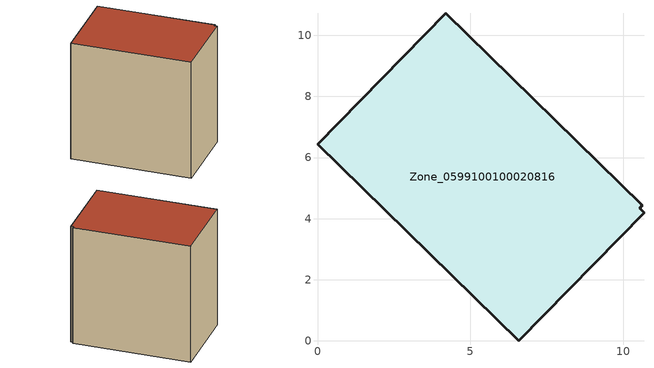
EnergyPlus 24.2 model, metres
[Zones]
Zone_0599100100020816
 floor ground (C_G): 10.63,4.44 10.53,4.34 10.68,4.2 6.59,0 0,6.43 4.19,10.73 z3.54
 wall outside (C_F): 10.63,4.44 4.19,10.73 0,6.43 6.59,0 10.68,4.2 10.53,4.34 10.63,4.44 z3.54:13.04
 roof outside (C_R): 10.53,4.34 10.63,4.44 4.19,10.73 0,6.43 6.59,0 10.68,4.2 z13.04
[BUILDING]
Pand.0599100100020816: North Axis=0; Terrain=City; Loads Convergence Tolerance Value=0.04; Temperature Convergence Tolerance Value=0.4; Solar Distribution=FullExterior; Maximum Number of Warmup Days=25; Minimum Number of Warmup Days=1
[Site:Location]
Rotterdam.The.Hague.AP_ZH_NLD Design_Conditions: Latitude=51.96; Longitude=4.45; Time Zone=1; Elevation=-4.5
[SITE:GROUNDTEMPERATURE:BUILDINGSURFACE]
18, 18, 18, 18, 18, 18, 18, 18, 18, 18, 18, 18
[MATERIAL] Thermal Absorptance=0.9; Solar Absorptance=0.7; Visible Absorptance=0.7
Name | Roughness | Thickness | Conductivity | Density | Specific Heat
G.TI.2015-2018 | MediumSmooth | 0.15 | 0.0428571 | 540 | 1210
F.TI.2015-2018 | Rough | 0.3 | 0.0666667 | 1920 | 840
R.TI.2015-2018 | MediumRough | 0.2 | 0.0333333 | 1500 | 1000
[CONSTRUCTION]
C_G: G.TI.2015-2018
C_F: F.TI.2015-2018
C_R: R.TI.2015-2018
[ZONE]
Zone_0599100100020816: Type=1; Multiplier=1; Ceiling Height=Autocalculate; Volume=Autocalculate; Floor Area=autocalculate; Part of Total Floor Area=Yes
[ZONEINFILTRATION:DESIGNFLOWRATE]
Infil_Zone_0599100100020816: Zone or ZoneList or Space or SpaceList=Zone_0599100100020816; Schedule=AlwaysOn; Design Flow Rate Calculation Method=Flow/Area; Flow Rate per Floor Area=0.0015; Constant Term Coefficient=1; Temperature Term Coefficient=0; Velocity Term Coefficient=0; Velocity Squared Term Coefficient=0
[HVACTEMPLATE:ZONE:IDEALLOADSAIRSYSTEM]
Zone_0599100100020816: Maximum Heating Supply Air Temperature=50; Minimum Cooling Supply Air Temperature=13; Maximum Heating Supply Air Humidity Ratio=0.0156; Minimum Cooling Supply Air Humidity Ratio=0.0077; Heating Limit=NoLimit; Cooling Limit=NoLimit; Dehumidification Control Type=ConstantSensibleHeatRatio; Cooling Sensible Heat Ratio=0.7; Dehumidification Setpoint=60; Humidification Control Type=None; Humidification Setpoint=30; Outdoor Air Method=None; Outdoor Air Flow Rate per Person=0.00944; Outdoor Air Flow Rate per Zone Floor Area=0; Outdoor Air Flow Rate per Zone=0; Demand Controlled Ventilation Type=None; Outdoor Air Economizer Type=NoEconomizer; Heat Recovery Type=None; Sensible Heat Recovery Effectiveness=0.7; Latent Heat Recovery Effectiveness=0.65
[ZONECONTROL:THERMOSTAT]
ThermostatControl_Zone_0599100100020816: Zone or ZoneList=Zone_0599100100020816; Control Type Schedule=DualSetpointControlType; Control 1=Thermostat_Zone_0599100100020816; Temperature Difference Between Cutout And Setpoint=0
[THERMOSTATSETPOINT:DUALSETPOINT]
Thermostat_Zone_0599100100020816: Heating Setpoint Temperature Schedule=HeatingSetpoint_Zone_0599100100020816; Cooling Setpoint Temperature Schedule=CoolingSetpoint_Zone_0599100100020816
[SCHEDULE:COMPACT]
HeatingSetpoint_Zone_0599100100020816: Through: 12/31, For: AllDays, Until: 24:00, 21
CoolingSetpoint_Zone_0599100100020816: Through: 12/31, For: AllDays, Until: 24:00, 24
DualSetpointControlType: Through: 12/31, For: AllDays, Until: 24:00, 4
AlwaysOn: Through: 12/31, For: AllDays, Until: 24:00, 1
